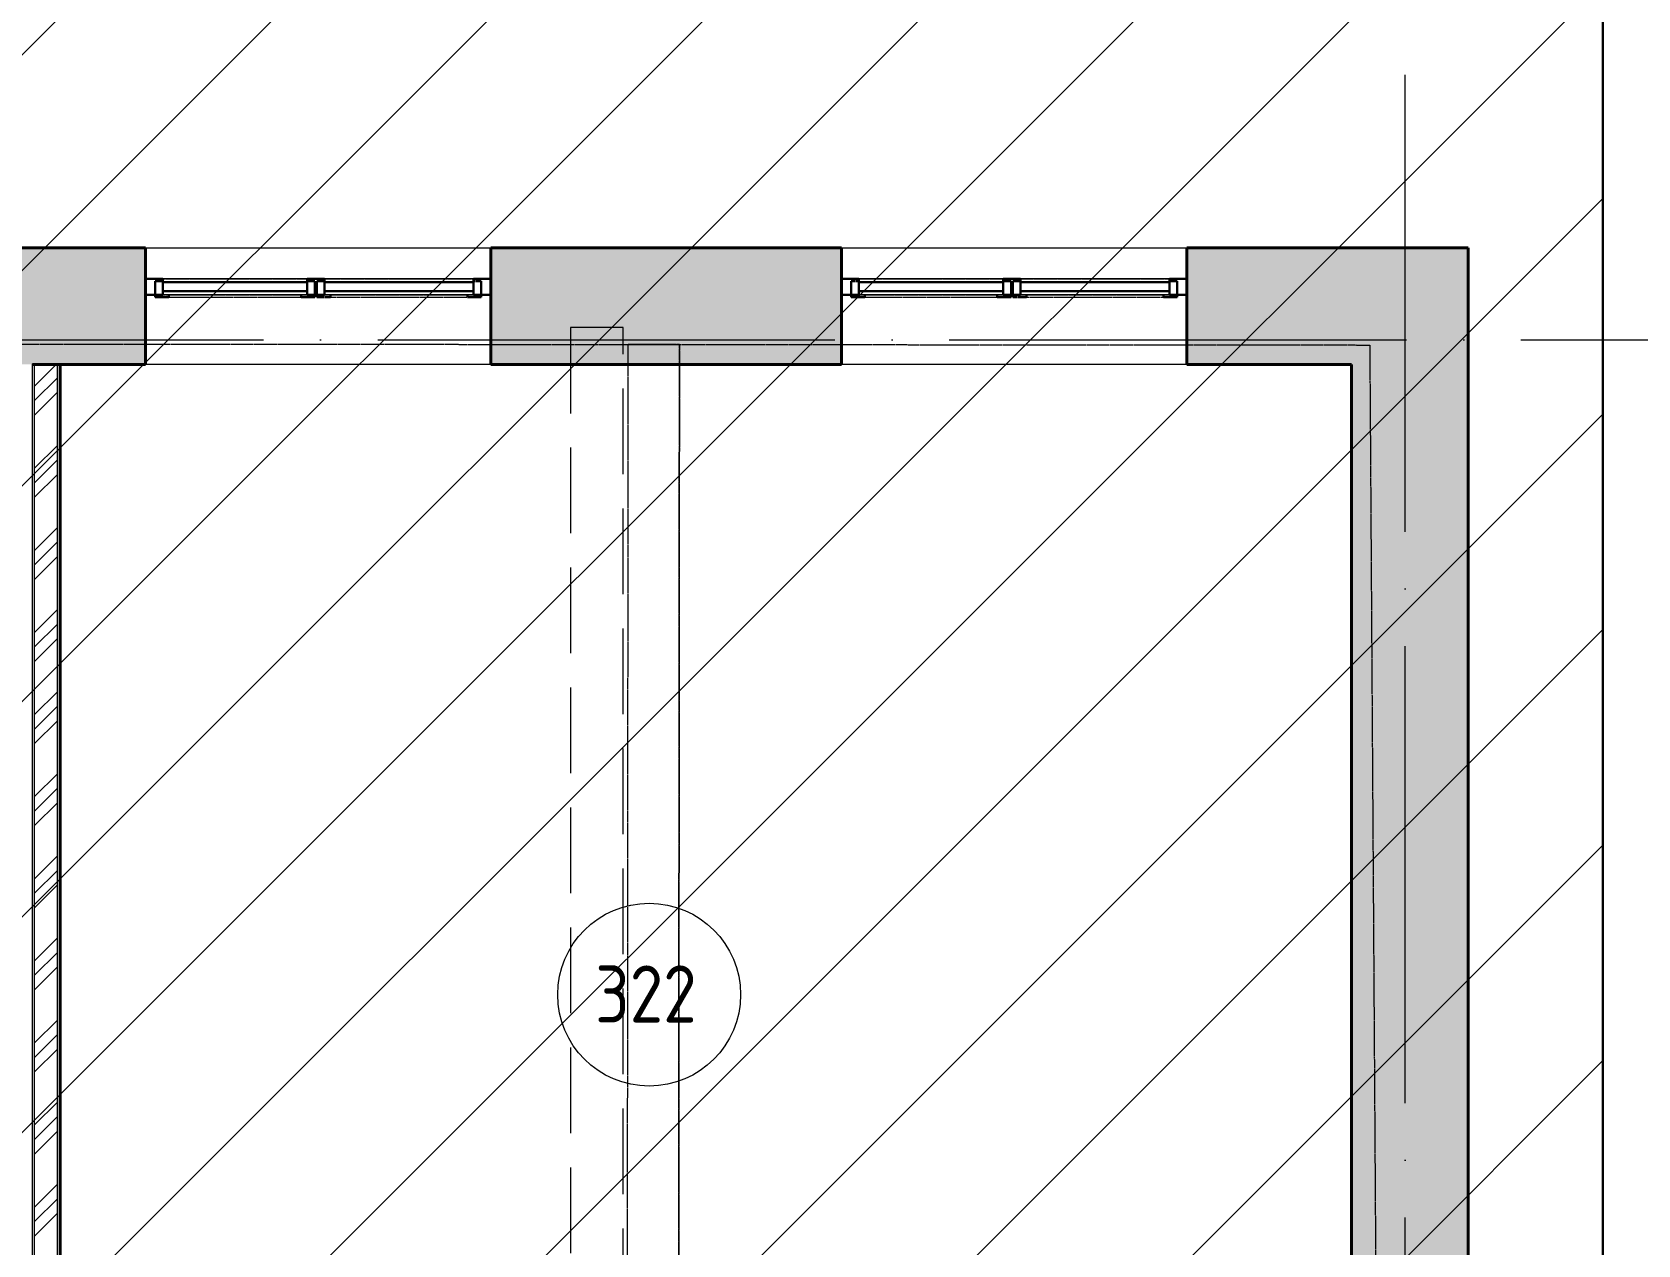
# Model space of a CAD drawing. Header units: millimetres. Extents: x -269164 to 430575, y -569542 to 36130.
# Drawn here: x 228088 to 235111, y -391225 to -385918 of the extents above; entities that cross this region are included whole.
import ezdxf

# ---------------------------------------------------------------- set-up
doc = ezdxf.new("R2010")
doc.units = ezdxf.units.MM
for name, pattern in [('ADSK_Линия сетки', [25, 20, -2.5, 0, -2.5]), ('ADSK_Сверху', [4.5, 3, -1.5]), ('GOST2.303 4', [7, 5, -2, 0])]:
    doc.linetypes.add(name, pattern=pattern)
for name, color, linetype, lineweight in [('_ Окна', 7, 'Continuous', 30), ('Витраж', 7, 'Continuous', 18), ('Каркас', 7, 'Continuous', 18), ('Марки помещений', 7, 'Continuous', 20), ('Окна', 7, 'Continuous', 18), ('Оси', 7, 'Continuous', 9), ('Панели витража', 7, 'Continuous', 18), ('Перекрытие', 7, 'Continuous', 18), ('Стены внутренние', 7, 'Continuous', 18), ('Стены наружные', 7, 'Continuous', 18), ('Стены штриховка', 7, 'Continuous', 18)]:
    doc.layers.add(name, color=color, linetype=linetype, lineweight=lineweight)
doc.styles.add('GOST Common_2', font='GOST_Common.ttf', dxfattribs={"width": 0.9, "height": 250})

# ---------------------------------------------------------------- blocks, each defined once
blk = doc.blocks.new('Витраж-тент со смещением вовне - 60мм 34 сдвиг-2061685-03 План 3-го этажа маркировочный')
at = {"layer": '_ Окна', "color": 253, "linetype": 'ADSK_Сверху', "true_color": 0xaaaaaa}
for p, q in [((-349.5, 25), (-349.5, -45)), ((-349.5, 25), (-315.5, 25)), ((-349.5, -45), (-349.5, 25)), ((349.5, 25), (315.5, 25)), ((349.5, -45), (349.5, 25)), ((349.5, -45), (349.5, 25)), ((-289.5, -45), (-349.5, -45)), ((-289.5, -35), (-289.5, -45)), ((289.5, -35), (289.5, -45)), ((289.5, -45), (349.5, -45))]:
    blk.add_line(p, q, dxfattribs=at)
at = {"layer": 'Окна', "color": 253, "linetype": 'ADSK_Сверху', "true_color": 0xaaaaaa}
blk.add_line((-289.5, -45), (289.5, -45), dxfattribs=at)
blk = doc.blocks.new('Прямоугольный импост - 70х20_56мм-1433842-03 План 3-го этажа маркировочный')
at = {"layer": 'Витраж', "color": 253, "linetype": 'ADSK_Сверху', "true_color": 0xaaaaaa}
for p, q in [((-4149.4, 43607), (-4111.4, 43606.6)), ((-3460.4, 43600.3), (-3384.4, 43599.6)), ((-3385.1, 43529.6), (-3384.4, 43599.6)), ((-4150, 43537), (-4112, 43536.6)), ((-3461.1, 43530.3), (-3385.1, 43529.6))]:
    blk.add_line(p, q, dxfattribs=at)
blk = doc.blocks.new('Прямоугольный импост - 70х20_56мм-1257200-03 План 3-го этажа маркировочный')
at = {"layer": 'Витраж', "color": 253, "linetype": 'ADSK_Сверху', "true_color": 0xaaaaaa}
for p, q in [((-76, 35), (0, 35)), ((0, 35), (0, -35)), ((0, -35), (-76, -35))]:
    blk.add_line(p, q, dxfattribs=at)
blk = doc.blocks.new('Прямоугольный импост - 70х20_56мм-1257201-03 План 3-го этажа маркировочный')
at = {"layer": 'Витраж', "color": 253, "linetype": 'ADSK_Сверху', "true_color": 0xaaaaaa}
for p, q in [((0, 35), (-76, 35)), ((0, -35), (0, 35)), ((-76, -35), (0, -35))]:
    blk.add_line(p, q, dxfattribs=at)
blk = doc.blocks.new('Витраж-тент со смещением вовне - 60мм 34 сдвиг-2061687-03 План 3-го этажа маркировочный')
at = {"layer": '_ Окна', "color": 253, "linetype": 'ADSK_Сверху', "true_color": 0xaaaaaa}
for p, q in [((-359.5, 25), (-359.5, -45)), ((-359.5, 25), (-325.5, 25)), ((-359.5, -45), (-359.5, 25)), ((359.5, 25), (325.5, 25)), ((359.5, -45), (359.5, 25)), ((359.5, -45), (359.5, 25)), ((-299.5, -45), (-359.5, -45)), ((-299.5, -35), (-299.5, -45)), ((299.5, -35), (299.5, -45)), ((299.5, -45), (359.5, -45))]:
    blk.add_line(p, q, dxfattribs=at)
at = {"layer": 'Окна', "color": 253, "linetype": 'ADSK_Сверху', "true_color": 0xaaaaaa}
blk.add_line((-299.5, -45), (299.5, -45), dxfattribs=at)
blk = doc.blocks.new('Прямоугольный импост - 70х20_56мм-1245127-03 План 3-го этажа маркировочный')
at = {"layer": 'Витраж', "color": 253, "linetype": 'ADSK_Сверху', "true_color": 0xaaaaaa}
for p, q in [((-4894.3, 43614.1), (-4895, 43544.1)), ((-4894.3, 43614.1), (-4818.3, 43613.4)), ((-4187.4, 43607.3), (-4149.4, 43607)), ((-4895, 43544.1), (-4819, 43543.4)), ((-4188, 43537.3), (-4150, 43537))]:
    blk.add_line(p, q, dxfattribs=at)
blk = doc.blocks.new('Прямоугольный импост - 70х76мм-1464156-03 План 3-го этажа маркировочный')
at = {"layer": 'Витраж', "color": 253, "linetype": 'ADSK_Сверху', "true_color": 0xaaaaaa}
for p, q in [((-38, 35), (38, 35)), ((38, -35), (-38, -35))]:
    blk.add_line(p, q, dxfattribs=at)
blk = doc.blocks.new('Прямоугольный импост - 70х60мм-1433844-03 План 3-го этажа маркировочный')
at = {"layer": 'Витраж', "color": 253, "linetype": 'ADSK_Сверху', "true_color": 0xaaaaaa}
for p, q in [((-4111.4, 43606.6), (-4112, 43536.6)), ((-4111.4, 43606.6), (-3460.4, 43600.3)), ((-3461.1, 43530.3), (-3460.4, 43600.3)), ((-4112, 43536.6), (-3461.1, 43530.3))]:
    blk.add_line(p, q, dxfattribs=at)
blk = doc.blocks.new('Прямоугольный импост - 70х60мм-1245129-03 План 3-го этажа маркировочный')
at = {"layer": 'Витраж', "color": 253, "linetype": 'ADSK_Сверху', "true_color": 0xaaaaaa}
for p, q in [((-4818.3, 43613.4), (-4819, 43543.4)), ((-4818.3, 43613.4), (-4187.4, 43607.3)), ((-4188, 43537.3), (-4187.4, 43607.3)), ((-4819, 43543.4), (-4188, 43537.3))]:
    blk.add_line(p, q, dxfattribs=at)
blk = doc.blocks.new('Системная панель - _AR_Стекло_40мм_привязка по центру-V78-03 План 3-го этажа маркировочный')
at = {"layer": 'Панели витража', "lineweight": 30}
for p, q in [((315.5, 20), (-315.5, 20)), ((-315.5, 20), (-315.5, -20)), ((315.5, -20), (315.5, 20)), ((-315.5, -20), (315.5, -20))]:
    blk.add_line(p, q, dxfattribs=at)
blk = doc.blocks.new('Прямоугольный импост - 70х40_56мм-1245126-03 План 3-го этажа маркировочный')
at = {"layer": 'Витраж'}
for p, q in [((-4187.4, 43607.3), (-4818.3, 43613.4)), ((-4188, 43537.3), (-4819, 43543.4))]:
    blk.add_line(p, q, dxfattribs=at)
blk = doc.blocks.new('Прямоугольный импост - 70х20_56мм-V79-03 План 3-го этажа маркировочный')
at = {"layer": 'Витраж', "lineweight": 30}
for p, q in [((-76, 35), (0, 35)), ((-76, -35), (-76, 35)), ((0, 35), (0, -35)), ((0, -35), (-76, -35))]:
    blk.add_line(p, q, dxfattribs=at)
blk = doc.blocks.new('Прямоугольный импост - 70х20_56мм-V80-03 План 3-го этажа маркировочный')
at = {"layer": 'Витраж', "lineweight": 30}
for p, q in [((0, 35), (-76, 35)), ((-76, 35), (-76, -35)), ((0, -35), (0, 35)), ((-76, -35), (0, -35))]:
    blk.add_line(p, q, dxfattribs=at)
blk = doc.blocks.new('Системная панель - _AR_Стекло_40мм_привязка по центру-V81-03 План 3-го этажа маркировочный')
at = {"layer": 'Панели витража', "lineweight": 30}
for p, q in [((325.5, 20), (-325.5, 20)), ((-325.5, 20), (-325.5, -20)), ((325.5, -20), (325.5, 20)), ((-325.5, -20), (325.5, -20))]:
    blk.add_line(p, q, dxfattribs=at)
blk = doc.blocks.new('Прямоугольный импост - 70х40_56мм-1433843-03 План 3-го этажа маркировочный')
at = {"layer": 'Витраж'}
for p, q in [((-3460.4, 43600.3), (-4111.4, 43606.6)), ((-3461.1, 43530.3), (-4112, 43536.6))]:
    blk.add_line(p, q, dxfattribs=at)
blk = doc.blocks.new('Прямоугольный импост - 70х76мм-V82-03 План 3-го этажа маркировочный')
at = {"layer": 'Витраж', "lineweight": 30}
for p, q in [((-38, 35), (38, 35)), ((-38, -35), (-38, 35)), ((38, 35), (38, -35)), ((38, -35), (-38, -35))]:
    blk.add_line(p, q, dxfattribs=at)
blk = doc.blocks.new('ADSK_Марка_Помещение_ОдноЗначение - Номер-247393-03 План 3-го этажа маркировочный')
at = {"layer": 'Марки помещений'}
blk.add_circle((0, 0), 4, dxfattribs=at)

msp = doc.modelspace()

# ---------------------------------------------------------------- hatches: boundary and pattern name
at = {"lineweight": 13, "true_color": 0x636466}
h = msp.add_hatch(dxfattribs=at)
h.set_pattern_fill('ANSI31', color=251, scale=210)
h.set_pattern_definition([(45, (-1914008.9, -109463.3), (-471.46345, 471.46345), [])])
h.paths.add_polyline_path([(234958.19, -379662.32), (191467.82, -379662.32), (191467.82, -437206.01), (234958.19, -437206.01)])
at = {"layer": 'Стены внутренние', "lineweight": 9}
h = msp.add_hatch(dxfattribs=at)
h.set_pattern_fill('FP_1', color=256, style=0, pattern_type=2)
h.set_pattern_definition([(45, (178182.9, -430621.92), (-179.6051, 179.6051), []), (45, (178246.4, -430621.92), (0, 359.2102), []), (45, (178119.4, -430621.92), (0, 359.2102), [])])
h.paths.add_polyline_path([(228198.71, -393368.84), (228198.71, -387372.71), (228098.71, -387372.71), (228098.71, -393367.71)])
at = {"layer": 'Стены наружные', "true_color": 0xc0c0c0}
h = msp.add_hatch(color=9, dxfattribs=at)
h.paths.add_polyline_path([(233858.36, -387372.71), (233858.36, -386862.71), (233138.34, -386862.71), (233138.34, -387372.71)])
h.paths.add_polyline_path([(224575.48, -387372.71), (225544.78, -387372.71), (225544.78, -386862.71), (224216.12, -386862.71), (224216.12, -387372.71)])
h.paths.add_polyline_path([(230093.78, -387372.71), (231628.34, -387372.71), (231628.34, -386862.71), (230093.78, -386862.71), (230093.78, -387214.08)])
h.paths.add_polyline_path([(227054.78, -387372.71), (228583.78, -387372.71), (228583.78, -386862.71), (227054.78, -386862.71), (227054.78, -387206.92)])
h = msp.add_hatch(color=9, dxfattribs=at)
h.paths.add_polyline_path([(234368.36, -409760.6), (234368.36, -408623.21), (233858.36, -408623.21), (233858.36, -409758.24), (234029.4, -409759.03)])
h.paths.add_polyline_path([(234013.15, -406853.21), (234368.36, -406853.21), (234368.36, -404541.23), (233858.36, -404541.23), (233858.36, -406853.21)])
h.paths.add_polyline_path([(233990.98, -402771.23), (234368.36, -402771.23), (234368.36, -400338.03), (233858.36, -400338.03), (233858.36, -402771.23)])
h.paths.add_polyline_path([(234368.36, -398568.03), (234368.36, -396017.76), (233858.36, -396017.76), (233858.36, -398568.03), (234029.4, -398568.03)])
h.paths.add_polyline_path([(233963.42, -394247.76), (234368.36, -394247.76), (234368.36, -386862.71), (233858.36, -386862.71), (233858.36, -394247.76), (233952.06, -394247.76)])

# ---------------------------------------------------------------- linework, layer by layer
at = {"color": 251, "lineweight": 30, "true_color": 0x636466}
msp.add_lwpolyline([(191467.82, -379662.32), (234958.19, -379662.32), (234958.19, -437206.01), (191467.82, -437206.01)], close=True, dxfattribs=at)
at = {"layer": 'Каркас', "color": 253, "linetype": 'ADSK_Сверху', "true_color": 0xb2b2b2}
for p, q in [((230693.7, -387285.18), (230688.86, -393397.05)), ((230693.7, -387285.18), (230918.9, -387285.36)), ((230914.06, -393399.6), (230918.9, -387285.36))]:
    msp.add_line(p, q, dxfattribs=at)
at = {"layer": 'Каркас', "color": 253, "linetype": 'ADSK_Сверху', "true_color": 0xaaaaaa}
for p, q in [((230693.7, -387285.18), (230688.86, -393397.05)), ((230918.9, -387285.36), (230693.7, -387285.18)), ((230918.9, -387285.36), (230914.06, -393399.6))]:
    msp.add_line(p, q, dxfattribs=at)
at = {"layer": 'Каркас', "color": 30, "linetype": 'GOST2.303 4', "ltscale": 75, "true_color": 0xf26722}
msp.add_lwpolyline([(230672.64, -387211.62), (230442.64, -387211.62), (230442.64, -393628.12), (230672.64, -393628.12)], close=True, dxfattribs=at)
at = {"layer": 'Оси', "linetype": 'ADSK_Линия сетки', "ltscale": 100}
for p, q in [((234092.82, -435606.71), (234092.82, -386087.13)), ((167096.68, -387265.13), (235324.62, -387265.13))]:
    msp.add_line(p, q, dxfattribs=at)
at = {"layer": 'Перекрытие', "color": 9, "linetype": 'ADSK_Сверху', "true_color": 0xaad4d4}
for p, q in [((224558.21, -387280.63), (233938.31, -387287.6)), ((233938.31, -387287.6), (233978.38, -393540.64))]:
    msp.add_line(p, q, dxfattribs=at)
at = {"layer": 'Стены внутренние', "lineweight": 40}
for p, q in [((228208.71, -387372.71), (228088.71, -387372.71)), ((228210.71, -393368.98), (228210.71, -387372.71))]:
    msp.add_line(p, q, dxfattribs=at)
at = {"layer": 'Стены наружные', "lineweight": 40}
for p, q in [((228583.78, -386862.71), (227054.78, -386862.71)), ((228583.78, -387372.71), (228583.78, -386862.71)), ((231628.34, -386862.71), (230093.78, -386862.71)), ((230093.78, -386862.71), (230093.78, -387372.71)), ((231628.34, -387372.71), (231628.34, -386862.71)), ((234368.36, -386862.71), (233138.34, -386862.71)), ((233138.34, -386862.71), (233138.34, -387372.71)), ((234368.36, -394247.76), (234368.36, -386862.71)), ((228210.71, -387372.71), (228583.78, -387372.71)), ((230093.78, -387372.71), (231628.34, -387372.71)), ((233138.34, -387372.71), (233858.36, -387372.71)), ((233858.36, -387372.71), (233858.36, -393432.95))]:
    msp.add_line(p, q, dxfattribs=at)
at = {"layer": 'Стены наружные'}
for p, q in [((228583.78, -386862.71), (230093.78, -386862.71)), ((231628.34, -386862.71), (233138.34, -386862.71)), ((230093.78, -387372.71), (228583.78, -387372.71)), ((233138.34, -387372.71), (231628.34, -387372.71))]:
    msp.add_line(p, q, dxfattribs=at)
at = {"layer": 'Стены штриховка'}
for p, q in [((228088.71, -387372.71), (228086.71, -387372.71)), ((228088.71, -393367.6), (228088.71, -387372.71)), ((228098.71, -393367.71), (228098.71, -387372.71)), ((228198.71, -393368.84), (228198.71, -387372.71)), ((228210.71, -387372.71), (228208.71, -387372.71)), ((228208.71, -393368.96), (228208.71, -387372.71))]:
    msp.add_line(p, q, dxfattribs=at)

# ---------------------------------------------------------------- block references
at = {"layer": '_ Окна', "color": 253, "linetype": 'ADSK_Сверху', "true_color": 0xaaaaaa}
for name, p in [('Витраж-тент со смещением вовне - 60мм 34 сдвиг-2061685-03 План 3-го этажа маркировочный', (228975.28, -387032.71)), ('Витраж-тент со смещением вовне - 60мм 34 сдвиг-2061687-03 План 3-го этажа маркировочный', (229692.28, -387032.71)), ('Витраж-тент со смещением вовне - 60мм 34 сдвиг-2061685-03 План 3-го этажа маркировочный', (232019.84, -387032.71)), ('Витраж-тент со смещением вовне - 60мм 34 сдвиг-2061687-03 План 3-го этажа маркировочный', (232736.84, -387032.71))]:
    msp.add_blockref(name, p, dxfattribs=at)
at = {"layer": 'Витраж', "color": 253, "linetype": 'ADSK_Сверху', "true_color": 0xaaaaaa}
for name, p, rotation in [('Прямоугольный импост - 70х20_56мм-1245127-03 План 3-го этажа маркировочный', (233898.57, -430562.62), 0.5526526093283025), ('Прямоугольный импост - 70х20_56мм-1257201-03 План 3-го этажа маркировочный', (228583.78, -387032.71), 180), ('Прямоугольный импост - 70х60мм-1245129-03 План 3-го этажа маркировочный', (233898.57, -430562.62), 0.5526526093283025), ('Прямоугольный импост - 70х20_56мм-1433842-03 План 3-го этажа маркировочный', (233898.57, -430562.62), 0.5526526093269836), ('Прямоугольный импост - 70х60мм-1433844-03 План 3-го этажа маркировочный', (233898.57, -430562.62), 0.5526526093269836), ('Прямоугольный импост - 70х20_56мм-1245127-03 План 3-го этажа маркировочный', (236943.13, -430562.62), 0.5526526093283025), ('Прямоугольный импост - 70х20_56мм-1257201-03 План 3-го этажа маркировочный', (231628.34, -387032.71), 180), ('Прямоугольный импост - 70х60мм-1245129-03 План 3-го этажа маркировочный', (236943.13, -430562.62), 0.5526526093283025), ('Прямоугольный импост - 70х20_56мм-1433842-03 План 3-го этажа маркировочный', (236943.13, -430562.62), 0.5526526093269836), ('Прямоугольный импост - 70х60мм-1433844-03 План 3-го этажа маркировочный', (236943.13, -430562.62), 0.5526526093269836)]:
    msp.add_blockref(name, p, dxfattribs=dict(at, rotation=rotation))
at = {"layer": 'Витраж'}
for name, p, rotation in [('Прямоугольный импост - 70х20_56мм-V80-03 План 3-го этажа маркировочный', (228583.78, -387032.71), 180), ('Прямоугольный импост - 70х40_56мм-1245126-03 План 3-го этажа маркировочный', (233898.57, -430562.62), 0.5526526093283025), ('Прямоугольный импост - 70х40_56мм-1433843-03 План 3-го этажа маркировочный', (233898.57, -430562.62), 0.5526526093269836), ('Прямоугольный импост - 70х20_56мм-V80-03 План 3-го этажа маркировочный', (231628.34, -387032.71), 180), ('Прямоугольный импост - 70х40_56мм-1245126-03 План 3-го этажа маркировочный', (236943.13, -430562.62), 0.5526526093283025), ('Прямоугольный импост - 70х40_56мм-1433843-03 План 3-го этажа маркировочный', (236943.13, -430562.62), 0.5526526093269836)]:
    msp.add_blockref(name, p, dxfattribs=dict(at, rotation=rotation))
at = {"layer": 'Витраж', "color": 253, "linetype": 'ADSK_Сверху', "true_color": 0xaaaaaa, "extrusion": (0, 0, -1), "rotation": 180}
for name, p in [('Прямоугольный импост - 70х76мм-1464156-03 План 3-го этажа маркировочный', (-229328.78, -387032.71)), ('Прямоугольный импост - 70х20_56мм-1257200-03 План 3-го этажа маркировочный', (-230093.78, -387032.71)), ('Прямоугольный импост - 70х76мм-1464156-03 План 3-го этажа маркировочный', (-232373.34, -387032.71)), ('Прямоугольный импост - 70х20_56мм-1257200-03 План 3-го этажа маркировочный', (-233138.34, -387032.71))]:
    msp.add_blockref(name, p, dxfattribs=at)
at = {"layer": 'Витраж', "extrusion": (0, 0, -1), "rotation": 180}
for name, p in [('Прямоугольный импост - 70х76мм-V82-03 План 3-го этажа маркировочный', (-229328.78, -387032.71)), ('Прямоугольный импост - 70х20_56мм-V79-03 План 3-го этажа маркировочный', (-230093.78, -387032.71)), ('Прямоугольный импост - 70х76мм-V82-03 План 3-го этажа маркировочный', (-232373.34, -387032.71)), ('Прямоугольный импост - 70х20_56мм-V79-03 План 3-го этажа маркировочный', (-233138.34, -387032.71))]:
    msp.add_blockref(name, p, dxfattribs=at)
at = {"layer": 'Марки помещений', "xscale": 99.99999999999993, "yscale": 99.99999999999993, "zscale": 99.99999999999993}
msp.add_blockref('ADSK_Марка_Помещение_ОдноЗначение - Номер-247393-03 План 3-го этажа маркировочный', (230786.47, -390130.19), dxfattribs=at)
at = {"layer": 'Панели витража'}
for name, p in [('Системная панель - _AR_Стекло_40мм_привязка по центру-V78-03 План 3-го этажа маркировочный', (228975.28, -387032.71)), ('Системная панель - _AR_Стекло_40мм_привязка по центру-V81-03 План 3-го этажа маркировочный', (229692.28, -387032.71)), ('Системная панель - _AR_Стекло_40мм_привязка по центру-V78-03 План 3-го этажа маркировочный', (232019.84, -387032.71)), ('Системная панель - _AR_Стекло_40мм_привязка по центру-V81-03 План 3-го этажа маркировочный', (232736.84, -387032.71))]:
    msp.add_blockref(name, p, dxfattribs=at)

# ---------------------------------------------------------------- texts
at = {"layer": 'Марки помещений', "lineweight": 9, "insert": (230550.22, -390002.46), "char_height": 250, "width": 584.4302, "attachment_point": 1, "style": 'GOST Common_2'}
msp.add_mtext('322', dxfattribs=at)

doc.saveas('drawing.dxf')
